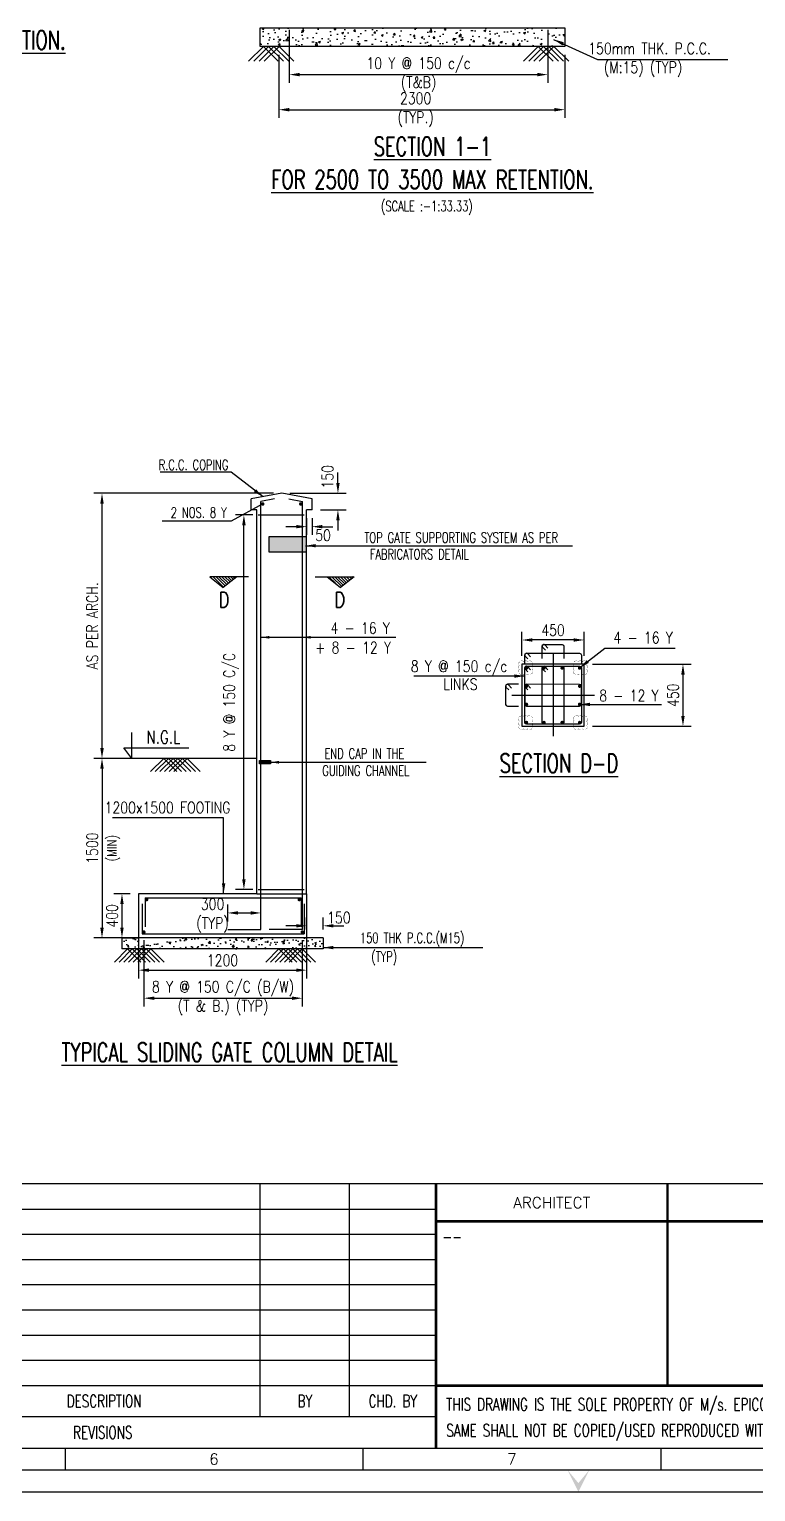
# Model space of a CAD drawing. Extents: x -69352 to 1013721, y -547461 to -186867.
# Drawn here: x 543459 to 560993, y -432773 to -397471 of the extents above; entities that cross this region are included whole.
import ezdxf
from ezdxf.enums import TextEntityAlignment as Align
from ezdxf.lldxf.tags import DXFTag

# ---------------------------------------------------------------- set-up
doc = ezdxf.new("R2010")
doc.units = 0
doc.header["$LTSCALE"] = 500
doc.header["$MEASUREMENT"] = 0
doc.header["$PDMODE"] = 35
doc.header["$PDSIZE"] = -15
doc.layers.get('DEFPOINTS').update_dxf_attribs({"color": 4})
for name, color, linetype in [('COLUMN', 1, 'Continuous'), ('NO. SECTION', 1, 'Continuous'), ('PNA', 10, 'Continuous'), ('S-COLUMN', 1, 'Continuous'), ('S-CONCRET LINE', 4, 'Continuous'), ('S-DIM-1', 5, 'Continuous'), ('S-DIMANTION', 5, 'Continuous'), ('S-LEVEL SECTION', 3, 'Continuous'), ('S-LEVLE PLAN', 3, 'Continuous'), ('S-PCC', 9, 'Continuous'), ('S-REINFORCEMENT', 6, 'Continuous'), ('S-RETAINING WALL', 6, 'Continuous'), ('S-STIRUPS)', 3, 'Continuous'), ('S-TEXT', 2, 'Continuous'), ('S-TEXT-1 @ 1', 4, 'Continuous'), ('S-TITIL', 6, 'Continuous'), ('ST', 6, 'Continuous'), ('TEXT (SHEET)', 4, 'Continuous'), ('TEXT NORMAL', 4, 'Continuous')]:
    doc.layers.add(name, color=color, linetype=linetype)
doc.styles.add('ROMANS', font='simplex.shx', dxfattribs={"width": 0.8, "height": 275})
tags = doc.linetypes.add('CENTER', pattern=[2, 1.25, -0.25, 0.25, -0.25]).pattern_tags.tags
tags[10:11] = [DXFTag(74, 4), DXFTag(75, 0), DXFTag(340, '0'), DXFTag(46, 1.0), DXFTag(50, 0.0), DXFTag(44, 0.0), DXFTag(45, 0.0)]
tags[8:9] = [DXFTag(74, 4), DXFTag(75, 0), DXFTag(340, '0'), DXFTag(46, 1.0), DXFTag(50, 0.0), DXFTag(44, 0.0), DXFTag(45, 0.0)]
tags[6:7] = [DXFTag(74, 4), DXFTag(75, 0), DXFTag(340, '0'), DXFTag(46, 1.0), DXFTag(50, 0.0), DXFTag(44, 0.0), DXFTag(45, 0.0)]
tags[4:5] = [DXFTag(74, 4), DXFTag(75, 0), DXFTag(340, '0'), DXFTag(46, 1.0), DXFTag(50, 0.0), DXFTag(44, 0.0), DXFTag(45, 0.0)]
tags = doc.linetypes.add('HIDDEN', pattern=[0.375, 0.25, -0.125]).pattern_tags.tags
tags[6:7] = [DXFTag(74, 4), DXFTag(75, 0), DXFTag(340, '0'), DXFTag(46, 1.0), DXFTag(50, 0.0), DXFTag(44, 0.0), DXFTag(45, 0.0)]
tags[4:5] = [DXFTag(74, 4), DXFTag(75, 0), DXFTag(340, '0'), DXFTag(46, 1.0), DXFTag(50, 0.0), DXFTag(44, 0.0), DXFTag(45, 0.0)]
doc.dimstyles.new('3-100', dxfattribs={"dimtxt": 250, "dimasz": 250, "dimexe": 150, "dimexo": 60, "dimgap": 75, "dimtad": 1, "dimdec": 0, "dimlfac": 0.333333, "dimzin": 0, "dimdsep": 46, "dimtxsty": 'ROMANS', "dimcen": -300, "dimclrd": 5, "dimclre": 5, "dimclrt": 4, "dimadec": 0, "dimazin": 0, "dimtfac": 1, "dimtdec": 0, "dimtix": 1, "dimtofl": 0, "dimtmove": 2, "dimatfit": 3, "dimfxl": 0, "dimtolj": 1, "dimtzin": 0, "dimarcsym": 0})
doc.dimstyles.new('dim100', dxfattribs={"dimtxt": 250, "dimasz": 250, "dimexe": 200, "dimexo": 200, "dimgap": 100, "dimtad": 1, "dimdec": 0, "dimzin": 0, "dimdsep": 46, "dimtxsty": 'ROMANS', "dimcen": 0, "dimclrd": 5, "dimclre": 5, "dimclrt": 4, "dimadec": 0, "dimazin": 0, "dimtfac": 1, "dimtdec": 0, "dimtix": 1, "dimtofl": 0, "dimtmove": 2, "dimatfit": 3, "dimfxl": 0, "dimtolj": 1, "dimtzin": 0, "dimlwd": -1, "dimlwe": -1, "dimarcsym": 0})
doc.dimstyles.new('dim25', dxfattribs={"dimtxt": 250, "dimasz": 250, "dimexe": 200, "dimexo": 200, "dimgap": 100, "dimtad": 1, "dimdec": 0, "dimlfac": 0.25, "dimzin": 0, "dimdsep": 46, "dimtxsty": 'ROMANS', "dimcen": 0, "dimclrd": 5, "dimclre": 5, "dimclrt": 4, "dimadec": 0, "dimazin": 0, "dimtfac": 1, "dimtdec": 0, "dimtix": 1, "dimtofl": 0, "dimtmove": 2, "dimatfit": 3, "dimfxl": 0, "dimtolj": 1, "dimtzin": 0, "dimlwd": -1, "dimlwe": -1, "dimarcsym": 0})
doc.dimstyles.new('dim33.33', dxfattribs={"dimtxt": 250, "dimasz": 250, "dimexe": 200, "dimexo": 200, "dimgap": 100, "dimtad": 1, "dimdec": 0, "dimlfac": 0.333331, "dimzin": 0, "dimdsep": 46, "dimtxsty": 'ROMANS', "dimcen": 0, "dimclrd": 5, "dimclre": 5, "dimclrt": 4, "dimadec": 0, "dimazin": 0, "dimtfac": 1, "dimtdec": 0, "dimtix": 1, "dimtofl": 0, "dimtmove": 2, "dimatfit": 3, "dimfxl": 0, "dimtolj": 1, "dimtzin": 0, "dimlwd": -1, "dimlwe": -1, "dimarcsym": 0})
doc.dimstyles.new('INT1', dxfattribs={"dimtxt": 250, "dimasz": 250, "dimexe": 150, "dimexo": 60, "dimgap": 75, "dimtad": 1, "dimdec": 0, "dimzin": 0, "dimdsep": 46, "dimtxsty": 'ROMANS', "dimcen": -250, "dimclrd": 5, "dimclre": 5, "dimclrt": 4, "dimadec": 0, "dimazin": 0, "dimtfac": 1, "dimtdec": 0, "dimtix": 1, "dimtofl": 0, "dimtmove": 2, "dimatfit": 3, "dimfxl": 0, "dimtolj": 1, "dimtzin": 0, "dimarcsym": 0})

# ---------------------------------------------------------------- blocks, each defined once
blk = doc.blocks.new('*D565')
at = {"layer": 'DEFPOINTS', "color": 0}
for p in [(549735, -397285), (555975, -397285), (555975, -398566)]:
    blk.add_point(p, dxfattribs=at)
at = {"layer": 'S-DIM-1', "color": 5}
for p, q in [((549735, -397485), (549735, -398766)), ((555975, -397485), (555975, -398766)), ((549985, -398566), (555725, -398566))]:
    blk.add_line(p, q, dxfattribs=at)
for points in [[(549985, -398524), (549985, -398607), (549735, -398566)], [(555725, -398607), (555725, -398524), (555975, -398566)]]:
    blk.add_solid(points, dxfattribs=at)
at = {"layer": 'S-DIM-1', "color": 4, "insert": (552855, -398566), "char_height": 275, "attachment_point": 5, "style": 'ROMANS'}
blk.add_mtext('\\A1;10 Y @ 150 c/c\\P(T&B)', dxfattribs=at)
blk = doc.blocks.new('*D566')
at = {"layer": 'DEFPOINTS', "color": 0}
for p in [(549485, -397885), (556385, -397885), (556385, -399413)]:
    blk.add_point(p, dxfattribs=at)
at = {"layer": 'S-DIM-1', "color": 5}
for p, q in [((549485, -398085), (549485, -399613)), ((556385, -398085), (556385, -399613)), ((549735, -399413), (556135, -399413))]:
    blk.add_line(p, q, dxfattribs=at)
for points in [[(549735, -399371), (549735, -399455), (549485, -399413)], [(556135, -399455), (556135, -399371), (556385, -399413)]]:
    blk.add_solid(points, dxfattribs=at)
at = {"layer": 'S-DIM-1', "color": 4, "insert": (552785, -399413), "char_height": 275, "attachment_point": 5, "style": 'ROMANS'}
blk.add_mtext('\\A1;2300\\P(TYP.)', dxfattribs=at)
blk = doc.blocks.new('*D595')
at = {"layer": 'DEFPOINTS', "color": 0}
for p in [(546097, -418338), (545697, -419405), (546097, -419405)]:
    blk.add_point(p, dxfattribs=at)
at = {"layer": 'S-DIMANTION', "color": 5, "ltscale": 0.3}
for p, q in [((545897, -418338), (545497, -418338)), ((545697, -418588), (545697, -419155)), ((545897, -419405), (545497, -419405))]:
    blk.add_line(p, q, dxfattribs=at)
at = {"layer": 'S-DIMANTION', "color": 5}
for points in [[(545738, -418588), (545655, -418588), (545697, -418338)], [(545655, -419155), (545738, -419155), (545697, -419405)]]:
    blk.add_solid(points, dxfattribs=at)
at = {"layer": 'S-DIMANTION', "color": 4, "insert": (545459, -418872), "char_height": 275, "attachment_point": 5, "rotation": 90, "style": 'ROMANS'}
blk.add_mtext('\\A1;400', dxfattribs=at)
blk = doc.blocks.new('*D596')
at = {"layer": 'DEFPOINTS', "color": 0}
for p in [(550552, -419112), (550152, -419405), (550552, -419405)]:
    blk.add_point(p, dxfattribs=at)
at = {"layer": 'S-DIM-1', "color": 5}
for p, q in [((550152, -419205), (550152, -418912)), ((550552, -419205), (550552, -418912)), ((549902, -419112), (549652, -419112)), ((550802, -419112), (551052, -419112))]:
    blk.add_line(p, q, dxfattribs=at)
for points in [[(549902, -419154), (549902, -419071), (550152, -419112)], [(550802, -419071), (550802, -419154), (550552, -419112)]]:
    blk.add_solid(points, dxfattribs=at)
at = {"layer": 'S-DIM-1', "color": 4, "insert": (550932, -418915), "char_height": 275, "attachment_point": 5, "style": 'ROMANS'}
blk.add_mtext('\\A1;150', dxfattribs=at)
blk = doc.blocks.new('*D597')
at = {"layer": 'DEFPOINTS', "color": 0}
for p in [(546225, -419263), (550049, -419263), (550049, -420860)]:
    blk.add_point(p, dxfattribs=at)
at = {"layer": 'S-DIMANTION', "color": 5, "ltscale": 0.3}
for p, q in [((546225, -419463), (546225, -421060)), ((550049, -419463), (550049, -421060)), ((546475, -420860), (549799, -420860))]:
    blk.add_line(p, q, dxfattribs=at)
at = {"layer": 'S-DIMANTION', "color": 5}
for points in [[(546475, -420819), (546475, -420902), (546225, -420860)], [(549799, -420902), (549799, -420819), (550049, -420860)]]:
    blk.add_solid(points, dxfattribs=at)
at = {"layer": 'S-DIMANTION', "color": 4, "insert": (548137, -420860), "char_height": 275, "attachment_point": 5, "style": 'ROMANS'}
blk.add_mtext('\\A1;{\\W0.8;8 Y @ 150 C/C (B/W)\\P{\\W0.8;(T & B.) (TYP)}}', dxfattribs=at)
blk = doc.blocks.new('*D598')
at = {"layer": 'DEFPOINTS', "color": 0}
for p in [(549052, -418802), (548251, -419205), (549052, -419205)]:
    blk.add_point(p, dxfattribs=at)
at = {"layer": 'S-DIMANTION', "color": 5, "ltscale": 0.3}
for p, q in [((548251, -419005), (548251, -418602)), ((549052, -419005), (549052, -418602)), ((548501, -418802), (548802, -418802))]:
    blk.add_line(p, q, dxfattribs=at)
at = {"layer": 'S-DIMANTION', "color": 5}
for points in [[(548501, -418760), (548501, -418843), (548251, -418802)], [(548802, -418843), (548802, -418760), (549052, -418802)]]:
    blk.add_solid(points, dxfattribs=at)
at = {"layer": 'S-DIMANTION', "color": 4, "insert": (547884, -418864), "char_height": 275, "attachment_point": 5, "style": 'ROMANS'}
blk.add_mtext('\\A1;300\\P(TYP)', dxfattribs=at)
blk = doc.blocks.new('*D599')
at = {"layer": 'DEFPOINTS', "color": 0}
for p in [(548640, -409196), (549052, -409196), (549052, -418238)]:
    blk.add_point(p, dxfattribs=at)
at = {"layer": 'S-DIM-1', "color": 5}
for p, q in [((548852, -409196), (548440, -409196)), ((548640, -417988), (548640, -409446)), ((548852, -418238), (548440, -418238))]:
    blk.add_line(p, q, dxfattribs=at)
for points in [[(548682, -409446), (548598, -409446), (548640, -409196)], [(548598, -417988), (548682, -417988), (548640, -418238)]]:
    blk.add_solid(points, dxfattribs=at)
at = {"layer": 'S-DIM-1', "color": 4, "insert": (548331, -413717), "char_height": 275, "attachment_point": 5, "rotation": 90, "style": 'ROMANS'}
blk.add_mtext('\\A1;{\\W0.8;8 Y @ 150 C/C}', dxfattribs=at)
blk = doc.blocks.new('*D600')
at = {"layer": 'DEFPOINTS', "color": 0}
for p in [(545215, -408672), (549552, -408672), (545488, -415072)]:
    blk.add_point(p, dxfattribs=at)
at = {"layer": 'S-DIM-1', "color": 5}
for p, q in [((549352, -408672), (545015, -408672)), ((545215, -414822), (545215, -408922)), ((545288, -415072), (545015, -415072))]:
    blk.add_line(p, q, dxfattribs=at)
for points in [[(545257, -408922), (545173, -408922), (545215, -408672)], [(545173, -414822), (545257, -414822), (545215, -415072)]]:
    blk.add_solid(points, dxfattribs=at)
at = {"layer": 'S-DIM-1', "color": 4, "insert": (544978, -411872), "char_height": 275, "attachment_point": 5, "rotation": 90, "style": 'ROMANS'}
blk.add_mtext('\\A1;AS PER ARCH.', dxfattribs=at)
blk = doc.blocks.new('*D601')
at = {"layer": 'DEFPOINTS', "color": 0}
for p in [(545604, -415072), (545215, -419405), (545697, -419405)]:
    blk.add_point(p, dxfattribs=at)
at = {"layer": 'S-DIM-1', "color": 5}
for p, q in [((545404, -415072), (545015, -415072)), ((545215, -415322), (545215, -419155)), ((545497, -419405), (545015, -419405))]:
    blk.add_line(p, q, dxfattribs=at)
for points in [[(545257, -415322), (545173, -415322), (545215, -415072)], [(545173, -419155), (545257, -419155), (545215, -419405)]]:
    blk.add_solid(points, dxfattribs=at)
at = {"layer": 'S-DIM-1', "color": 4, "char_height": 275, "attachment_point": 5, "rotation": 90, "style": 'ROMANS'}
for s, insert in [('\\A1;{1500\\H0.83333x;', (544978, -417238)), ('\\H0.83333x;(MIN)}', (545490, -417238))]:
    blk.add_mtext(s, dxfattribs=dict(at, insert=insert))
blk = doc.blocks.new('*D602')
at = {"layer": 'DEFPOINTS', "color": 0}
for p in [(550152, -409072), (550285, -409072), (550152, -409478)]:
    blk.add_point(p, dxfattribs=at)
at = {"layer": 'S-DIM-1', "color": 5}
for p, q in [((549902, -409478), (549652, -409478)), ((550152, -409272), (550152, -409678)), ((550285, -409272), (550285, -409678)), ((550535, -409478), (550785, -409478))]:
    blk.add_line(p, q, dxfattribs=at)
for points in [[(549902, -409519), (549902, -409436), (550152, -409478)], [(550535, -409436), (550535, -409519), (550285, -409478)]]:
    blk.add_solid(points, dxfattribs=at)
at = {"layer": 'S-DIM-1', "color": 4, "insert": (550550, -409685), "char_height": 275, "attachment_point": 5, "style": 'ROMANS'}
blk.add_mtext('\\A1;50', dxfattribs=at)
blk = doc.blocks.new('*D603')
at = {"layer": 'DEFPOINTS', "color": 0}
for p in [(549552, -408672), (550909, -408672), (550285, -409072)]:
    blk.add_point(p, dxfattribs=at)
at = {"layer": 'S-DIM-1', "color": 5}
for p, q in [((550909, -408422), (550909, -408172)), ((549752, -408672), (551109, -408672)), ((550485, -409072), (551109, -409072)), ((550909, -409322), (550909, -409572))]:
    blk.add_line(p, q, dxfattribs=at)
for points in [[(550868, -408422), (550951, -408422), (550909, -408672)], [(550951, -409322), (550868, -409322), (550909, -409072)]]:
    blk.add_solid(points, dxfattribs=at)
at = {"layer": 'S-DIM-1', "color": 4, "insert": (550659, -408274), "char_height": 275, "attachment_point": 5, "rotation": 90, "style": 'ROMANS'}
blk.add_mtext('\\A1;150', dxfattribs=at)
blk = doc.blocks.new('*D604')
at = {"layer": 'DEFPOINTS', "color": 0}
for p in [(546097, -418338), (550152, -418338), (550152, -420183)]:
    blk.add_point(p, dxfattribs=at)
at = {"layer": 'ST', "color": 5, "linetype": 'ByBlock', "ltscale": 2000}
for p, q in [((546097, -418538), (546097, -420383)), ((550152, -418538), (550152, -420383)), ((546347, -420183), (549902, -420183))]:
    blk.add_line(p, q, dxfattribs=at)
at = {"layer": 'ST', "color": 5}
for points in [[(546347, -420142), (546347, -420225), (546097, -420183)], [(549902, -420225), (549902, -420142), (550152, -420183)]]:
    blk.add_solid(points, dxfattribs=at)
at = {"layer": 'ST', "color": 4, "lineweight": -2, "insert": (548124, -419946), "char_height": 275, "attachment_point": 5, "style": 'ROMANS'}
blk.add_mtext('\\A1;{1200}', dxfattribs=at)
blk = doc.blocks.new('*D614')
at = {"layer": 'DEFPOINTS', "color": 0}
for p in [(555351, -412213), (555351, -412797), (556851, -412797)]:
    blk.add_point(p, dxfattribs=at)
at = {"layer": 'S-DIM-1', "color": 5}
for p, q in [((555351, -412597), (555351, -412013)), ((556601, -412213), (555601, -412213)), ((556851, -412597), (556851, -412013))]:
    blk.add_line(p, q, dxfattribs=at)
for points in [[(555601, -412172), (555601, -412255), (555351, -412213)], [(556601, -412255), (556601, -412172), (556851, -412213)]]:
    blk.add_solid(points, dxfattribs=at)
at = {"layer": 'S-DIM-1', "color": 4, "insert": (556101, -411976), "char_height": 275, "attachment_point": 5, "style": 'ROMANS'}
blk.add_mtext('\\A1;450', dxfattribs=at)
blk = doc.blocks.new('*D615')
at = {"layer": 'DEFPOINTS', "color": 0}
for p in [(556851, -412797), (556851, -414297), (559237, -414297)]:
    blk.add_point(p, dxfattribs=at)
at = {"layer": 'S-DIM-1', "color": 5}
for p, q in [((557051, -412797), (559437, -412797)), ((559237, -413047), (559237, -414047)), ((557051, -414297), (559437, -414297))]:
    blk.add_line(p, q, dxfattribs=at)
for points in [[(559278, -413047), (559195, -413047), (559237, -412797)], [(559195, -414047), (559278, -414047), (559237, -414297)]]:
    blk.add_solid(points, dxfattribs=at)
at = {"layer": 'S-DIM-1', "color": 4, "insert": (558999, -413547), "char_height": 275, "attachment_point": 5, "rotation": 90, "style": 'ROMANS'}
blk.add_mtext('\\A1;450', dxfattribs=at)
blk = doc.blocks.new('FOLDER')
at = {"layer": 'PNA'}
for points in [[(-1250, 2500), (0, 0), (0, 1000)], [(1250, 2500), (0, 0), (0, 1000)]]:
    blk.add_solid(points, dxfattribs=at)
blk = doc.blocks.new('SHEET1')
at = {"color": 1}
for p, q in [((762042, -118391, -8), (676135, -118391, -8)), ((697174, -123292, -8), (720414, -123292, -8)), ((697174, -124054, -8), (720337, -124054, -8))]:
    blk.add_line(p, q, dxfattribs=at)
for p, q in [((716058, -124054, -8), (716058, -118391, -8)), ((718236, -124054, -8), (718236, -118391, -8))]:
    blk.add_line(p, q)
at = {"color": 5, "linetype": 'ByBlock', "lineweight": -2}
for p, q in [((697187, -119004, -8), (720337, -119004, -8)), ((697187, -119617, -8), (720337, -119617, -8)), ((697187, -120229, -8), (720337, -120229, -8)), ((697187, -120842, -8), (720337, -120842, -8)), ((697187, -121454, -8), (720337, -121454, -8)), ((697187, -122067, -8), (720337, -122067, -8)), ((697187, -122680, -8), (720337, -122680, -8))]:
    blk.add_line(p, q, dxfattribs=at)
at = {"elevation": -8, "flags": 128}
blk.add_lwpolyline([(674017, -125881), (763101, -125881), (763101, -63214), (674017, -63214)], close=True, dxfattribs=at)
at = {"color": 1, "const_width": 60.9, "elevation": -8}
for points in [[(720337, -124821), (720337, -118391)], [(725970, -123298), (725970, -118391)], [(720337, -119302), (737368, -119302)], [(720337, -123298), (737368, -123298)]]:
    blk.add_lwpolyline(points, dxfattribs=at)
at = {"layer": 'PNA'}
for p, q in [((711312, -124822, -8), (711312, -125351, -8)), ((718559, -124822, -8), (718559, -125351, -8)), ((725806, -124822, -8), (725806, -125351, -8))]:
    blk.add_line(p, q, dxfattribs=at)
at = {"layer": 'PNA', "color": 1, "elevation": -8}
for points in [[(675076, -125351), (762572, -125351), (762572, -63743), (675076, -63743)], [(676135, -124822), (762042, -124822), (762042, -64273), (676135, -64273)]]:
    blk.add_lwpolyline(points, close=True, dxfattribs=at)
at = {"layer": 'PNA', "xscale": 0.2118545530764888, "yscale": 0.2118545530764888, "zscale": 0.2118545530764888}
blk.add_blockref('FOLDER', (723802, -125881, -8), dxfattribs=at)
at = {"layer": 'PNA', "style": 'ROMANS'}
for s, p in [('6', (714936, -125086, -8)), ('7', (722183, -125086, -8))]:
    blk.add_text(s, height=265, dxfattribs=at).set_placement(p, align=Align.MIDDLE)
at = {"layer": 'TEXT (SHEET)', "color": 2, "style": 'ROMANS'}
blk.add_text('ARCHITECT', height=269, dxfattribs=at).set_placement((723154, -118847, -8), align=Align.MIDDLE_CENTER)
at = {"layer": 'TEXT (SHEET)', "color": 4, "style": 'ROMANS', "width": 0.7}
for s, height, p in [('DESCRIPTION', 304.74, (712263, -123673, -8)), ('BY', 304.7, (717147, -123673, -8)), ('CHD. BY', 304.7, (719287, -123673, -8)), ('REVISIONS', 304.7, (712231, -124438, -8))]:
    blk.add_text(s, height=height, dxfattribs=at).set_placement(p, align=Align.MIDDLE_CENTER)
for s, p in [('THIS DRAWING IS THE SOLE PROPERTY OF M/s. EPICONS CONSULTANTS PVT. LTD. AND', (720588, -123908, -8)), ('SAME SHALL NOT BE COPIED/USED REPRODUCED WITHOUT THEIR WRITTEN PERMISSION.', (720588, -124539, -8))]:
    blk.add_text(s, height=304.74, dxfattribs=at).set_placement(p)

msp = doc.modelspace()

# ---------------------------------------------------------------- hatches: boundary and pattern name
at = {"ltscale": 100}
h = msp.add_hatch(color=8, dxfattribs=at)
h.dxf.hatch_style = 1
h.paths.add_polyline_path([(550151.991, -409722.478), (549245.325, -409722.478), (549245.325, -410079.812), (550151.991, -410079.812)])
h = msp.add_hatch(color=8, dxfattribs=at)
h.dxf.hatch_style = 1
h.paths.add_polyline_path([(549285.325, -415125.145), (549018.658, -415125.145), (549018.658, -415205.145), (549285.325, -415205.145)])
at = {"layer": 'NO. SECTION', "ltscale": 5}
h = msp.add_hatch(dxfattribs=at)
h.set_pattern_fill('ANSI31', color=256, scale=400, angle=90, style=0)
h.set_pattern_definition([(135, (-101290.766, -296070.43), (-35.355339, -35.355339), [])])
h.paths.add_polyline_path([(547814.691, -410684.682), (548141.715, -410946.113), (548468.739, -410684.682)])
h = msp.add_hatch(dxfattribs=at)
h.set_pattern_fill('ANSI31', color=256, scale=400, angle=90, style=0)
h.set_pattern_definition([(135, (-101537.983, -296070.43), (-35.355339, -35.355339), [])])
h.paths.add_polyline_path([(550645.734, -410684.682), (550972.759, -410946.113), (551299.783, -410684.682)])
at = {"layer": 'S-PCC', "linetype": 'ByBlock'}
h = msp.add_hatch(dxfattribs=at)
h.set_pattern_fill('AR-CONC,_O', color=256, scale=66.666667)
h.set_pattern_definition([(50, (-16546182.5, 13892.4), (478.173455, -41.834757), [50, -550]), (355, (-16546182.5, 13892.4), (-92.500889, 501.461422), [40, -440]), (100.4514445, (-16546142.66, 13888.9), (385.672564, 459.626661), [42.493461, -467.428075]), (46.1842, (-16546182.5, 14025.7), (711.49422, -110.346187), [75, -825]), (96.6356355, (-16546123.2, 14016.5), (623.107964, 649.4124), [63.740228, -701.142507]), (351.184164, (-16546182.5, 14025.7), (623.107963, 649.4124), [60, -660]), (21, (-16546115.84, 13992.4), (397.938035, -268.412594), [50, -550]), (326, (-16546115.84, 13992.4), (162.210221, 483.433363), [40, -440]), (71.4514447, (-16546082.7, 13970), (560.148251, 215.020769), [42.49346, -467.428075]), (37.5, (-16546182.51, 13892.39), (8.1065702, 221.9292359), [0, -434.6666667, 0, -446.6666667, 0, -441.6666667]), (7.5, (-16546182.5, 13892.39), (175.3796916, 262.9411413), [0, -254.6666667, 0, -424.6666667, 0, -168.3333333]), (327.5, (-16546331.18, 13892.39), (355.8816241, -15.0365812), [0, -166.6666667, 0, -520, 0, -690]), (317.5, (-16546397.84, 13892.4), (388.7907796, 66.736655), [0, -216.6666667, 0, -345.3333333, 0, -490])])
h.paths.add_polyline_path([(549034.916, -397884.834), (549034.916, -397434.834), (556384.916, -397434.834), (556384.916, -397884.834)])
at = {"layer": 'S-PCC'}
h = msp.add_hatch(dxfattribs=at)
h.set_pattern_fill('AR-CONC', color=256, scale=53.333333, style=0)
h.set_pattern_definition([(50, (252568.8, -394739.9), (382.53876, -33.4678), [40, -440]), (355, (252568.8, -394739.9), (-74.0007, 401.16914), [32, -352]), (100.4514, (252600.67, -394742.68), (308.53834, 367.7011), [33.99477, -373.94246]), (46.1842, (252568.8, -394633.22), (569.1952, -88.2768), [60, -660]), (96.6356, (252616.2, -394640.6), (498.4868, 519.5295), [50.9922, -560.9136]), (351.1842, (252568.8, -394633.2), (498.4864, 519.5299), [48, -528]), (21, (252622.12, -394659.9), (318.35043, -214.73008), [40, -440]), (326, (252622.12, -394659.9), (129.7682, 386.7467), [32, -352]), (71.4514, (252648.65, -394677.8), (448.11874, 172.01626), [33.99477, -373.94246]), (37.5, (252568.79, -394739.89), (6.485256, 177.54339), [0, -347.73333, 0, -357.33333, 0, -353.33333]), (7.5, (252568.79, -394739.9), (140.30375, 210.35291), [0, -203.73333, 0, -339.73333, 0, -134.66667]), (327.5, (252449.86, -394739.89), (284.7053, -12.029265), [0, -133.33333, 0, -416, 0, -552]), (317.5, (252396.52, -394739.9), (311.03262, 53.38932), [0, -173.33333, 0, -276.26667, 0, -392])])
h.paths.add_polyline_path([(545696.528, -419671.812), (545696.528, -419405.145), (550551.991, -419405.145), (550551.991, -419671.812)])

# ---------------------------------------------------------------- linework, layer by layer
at = {"color": 8, "ltscale": 100, "elevation": 20.908}
for points in [[(550151.991, -409724.2), (549245.325, -409724.2), (549245.325, -410081.534), (550151.991, -410081.534)], [(549018.658, -415125.145), (549285.325, -415125.145), (549285.325, -415205.145), (549018.658, -415205.145)]]:
    msp.add_lwpolyline(points, close=True, dxfattribs=at)
at = {"ltscale": 0.3, "elevation": 11.068}
for points in [[(555293.155, -412741.105, 0, 10, -0.52056705), (555393.155, -412741.105, 0, 10, -0.52056705), (555493.155, -412741.105, 0, 10, -0.52056705), (555590.655, -412743.605, 0, 10, -0.52056705), (555590.655, -412843.605, 0, 10, -0.52056705), (555590.655, -412943.605, 0, 10, -0.52056705), (555580.155, -413033.105, 0, 10, -0.52056705), (555480.155, -413033.105, 0, 10, -0.52056705), (555380.155, -413033.105, 0, 10, -0.52056705), (555293.155, -413020.105, 0, 10, -0.52056705), (555293.155, -412920.105, 0, 10, -0.52056705), (555293.155, -412820.105, 0, 10, -0.52056705)], [(556909.05, -412741.105, 0, 10, 0.52056705), (556809.05, -412741.105, 0, 10, 0.52056705), (556709.05, -412741.105, 0, 10, 0.52056705), (556611.55, -412743.605, 0, 10, 0.52056705), (556611.55, -412843.605, 0, 10, 0.52056705), (556611.55, -412943.605, 0, 10, 0.52056705), (556622.05, -413033.105, 0, 10, 0.52056705), (556722.05, -413033.105, 0, 10, 0.52056705), (556822.05, -413033.105, 0, 10, 0.52056705), (556909.05, -413020.105, 0, 10, 0.52056705), (556909.05, -412920.105, 0, 10, 0.52056705), (556909.05, -412820.105, 0, 10, 0.52056705)], [(555293.155, -414353.438, 0, 10, 0.52056705), (555393.155, -414353.438, 0, 10, 0.52056705), (555493.155, -414353.438, 0, 10, 0.52056705), (555590.655, -414350.938, 0, 10, 0.52056705), (555590.655, -414250.938, 0, 10, 0.52056705), (555590.655, -414150.938, 0, 10, 0.52056705), (555580.155, -414061.438, 0, 10, 0.52056705), (555480.155, -414061.438, 0, 10, 0.52056705), (555380.155, -414061.438, 0, 10, 0.52056705), (555293.155, -414074.438, 0, 10, 0.52056705), (555293.155, -414174.438, 0, 10, 0.52056705), (555293.155, -414274.438, 0, 10, 0.52056705)], [(556909.05, -414353.438, 0, 10, -0.52056705), (556809.05, -414353.438, 0, 10, -0.52056705), (556709.05, -414353.438, 0, 10, -0.52056705), (556611.55, -414350.938, 0, 10, -0.52056705), (556611.55, -414250.938, 0, 10, -0.52056705), (556611.55, -414150.938, 0, 10, -0.52056705), (556622.05, -414061.438, 0, 10, -0.52056705), (556722.05, -414061.438, 0, 10, -0.52056705), (556822.05, -414061.438, 0, 10, -0.52056705), (556909.05, -414074.438, 0, 10, -0.52056705), (556909.05, -414174.438, 0, 10, -0.52056705), (556909.05, -414274.438, 0, 10, -0.52056705)]]:
    msp.add_lwpolyline(points, format="xyseb", close=True, dxfattribs=at)
at = {"layer": 'COLUMN', "linetype": 'Continuous', "elevation": 11.068}
msp.add_lwpolyline([(555351.102, -414297.272), (556851.102, -414297.272), (556851.102, -412797.272), (555351.102, -412797.272)], close=True, dxfattribs=at)
at = {"layer": 'NO. SECTION', "ltscale": 5}
for p, q in [((547814.691, -410684.682, 20.908), (548141.715, -410946.113, 20.908)), ((548753.343, -410684.682, 20.908), (547814.691, -410684.682, 20.908)), ((548468.739, -410684.682, 20.908), (548141.715, -410946.113, 20.908)), ((550361.13, -410684.682, 20.908), (551299.783, -410684.682, 20.908)), ((550645.734, -410684.682, 20.908), (550972.759, -410946.113, 20.908)), ((551299.783, -410684.682, 20.908), (550972.759, -410946.113, 20.908))]:
    msp.add_line(p, q, dxfattribs=at)
at = {"layer": 'S-COLUMN', "color": 10}
for p, q in [((548951.991, -418338.478, 20.908), (548951.991, -409071.812, 20.908)), ((550151.991, -418338.478, 20.908), (550151.991, -409071.812, 20.908))]:
    msp.add_line(p, q, dxfattribs=at)
at = {"layer": 'S-CONCRET LINE', "color": 4, "linetype": 'Continuous'}
for p, q in [((549551.991, -408671.812, 20.908), (548818.658, -408805.145, 20.908)), ((550285.325, -408805.145, 20.908), (549551.991, -408671.812, 20.908)), ((548818.658, -409071.812, 20.908), (548818.658, -408805.145, 20.908)), ((548951.991, -409071.812, 20.908), (548818.658, -409071.812, 20.908)), ((550285.325, -409071.812, 20.908), (550151.991, -409071.812, 20.908)), ((550285.325, -409071.812, 20.908), (550285.325, -408805.145, 20.908)), ((546096.528, -418338.478, 20.908), (546096.528, -419405.145, 20.908)), ((548951.991, -418338.478, 20.908), (546096.528, -418338.478, 20.908)), ((550151.991, -418338.478, 20.908), (550151.991, -419405.145, 20.908))]:
    msp.add_line(p, q, dxfattribs=at)
at = {"layer": 'S-CONCRET LINE', "linetype": 'HIDDEN', "ltscale": 0.25}
msp.add_line((548951.991, -418338.478, 20.908), (550151.991, -418338.478, 20.908), dxfattribs=at)
at = {"layer": 'S-LEVLE PLAN'}
for p, q in [((545937.458, -415071.812, 20.908), (545937.458, -414450.06, 20.908)), ((548951.991, -415071.812, 20.908), (545270.66, -415071.812, 20.908)), ((545741.909, -414812.518, 20.908), (547307.203, -414812.518, 20.908)), ((545937.458, -415071.812, 20.908), (545741.909, -414812.518, 20.908))]:
    msp.add_line(p, q, dxfattribs=at)
at = {"layer": 'S-PCC'}
for p, q in [((550551.991, -419405.145, 20.908), (545696.528, -419405.145, 20.908)), ((545696.528, -419405.145, 20.908), (545696.528, -419671.812, 20.908)), ((550551.991, -419671.812, 20.908), (545696.528, -419671.812, 20.908)), ((550551.991, -419405.145, 20.908), (550551.991, -419671.812, 20.908))]:
    msp.add_line(p, q, dxfattribs=at)
at = {"layer": 'S-PCC', "elevation": 11.068}
msp.add_lwpolyline([(549034.916, -397884.834), (549034.916, -397434.834), (556384.916, -397434.834), (556384.916, -397884.834)], close=True, dxfattribs=at)
at = {"layer": 'S-PCC'}
for points, elevation in [([(549468.108, -398242.807), (549110.135, -397884.834), (548752.162, -398242.807)], 11.068), ([(549594.671, -398242.807), (549236.698, -397884.834), (548878.725, -398242.807)], 11.068), ([(549721.233, -398242.807), (549363.26, -397884.834), (549005.287, -398242.807)], 11.068), ([(549847.796, -398242.807), (549489.823, -397884.834), (549131.85, -398242.807)], 11.068), ([(556102.15, -398242.807), (555744.178, -397884.834), (555386.205, -398242.807)], 11.068), ([(556228.713, -398242.807), (555870.74, -397884.834), (555512.767, -398242.807)], 11.068), ([(556355.275, -398242.807), (555997.303, -397884.834), (555639.33, -398242.807)], 11.068), ([(556481.838, -398242.807), (556123.865, -397884.834), (555765.892, -398242.807)], 11.068), ([(546386.676, -415390.01), (546704.874, -415071.812), (547023.073, -415390.01)], 20.908), ([(546499.176, -415390.01), (546817.374, -415071.812), (547135.573, -415390.01)], 20.908), ([(546611.676, -415390.01), (546929.874, -415071.812), (547248.073, -415390.01)], 20.908), ([(546724.176, -415390.01), (547042.374, -415071.812), (547360.573, -415390.01)], 20.908), ([(546836.676, -415390.01), (547154.874, -415071.812), (547473.073, -415390.01)], 20.908), ([(546949.176, -415390.01), (547267.374, -415071.812), (547585.573, -415390.01)], 20.908), ([(546150.023, -419990.01), (545831.825, -419671.812), (545513.627, -419990.01)], 20.908), ([(546262.523, -419990.01), (545944.325, -419671.812), (545626.127, -419990.01)], 20.908), ([(545696.528, -419405.145), (546096.528, -419405.145)], 20.908), ([(546375.023, -419990.01), (546056.825, -419671.812), (545738.627, -419990.01)], 20.908), ([(546487.523, -419990.01), (546169.325, -419671.812), (545851.127, -419990.01)], 20.908), ([(546600.023, -419990.01), (546281.825, -419671.812), (545963.627, -419990.01)], 20.908), ([(546712.523, -419990.01), (546394.325, -419671.812), (546076.127, -419990.01)], 20.908), ([(549168.239, -419990.01), (549486.437, -419671.812), (549804.635, -419990.01)], 20.908), ([(549280.739, -419990.01), (549598.937, -419671.812), (549917.135, -419990.01)], 20.908), ([(549393.239, -419990.01), (549711.437, -419671.812), (550029.635, -419990.01)], 20.908), ([(549505.739, -419990.01), (549823.937, -419671.812), (550142.135, -419990.01)], 20.908), ([(549618.239, -419990.01), (549936.437, -419671.812), (550254.635, -419990.01)], 20.908), ([(549730.739, -419990.01), (550048.937, -419671.812), (550367.135, -419990.01)], 20.908)]:
    msp.add_lwpolyline(points, dxfattribs=dict(at, elevation=elevation))
at = {"layer": 'S-REINFORCEMENT', "linetype": 'Continuous'}
for p, q in [((549376.11, -408808.968, 20.908), (549051.991, -408873.792, 20.908)), ((549051.991, -419205.145, 20.908), (549051.991, -408873.792, 20.908)), ((549727.873, -408808.968, 20.908), (550051.991, -408873.792, 20.908)), ((550051.991, -419205.145, 20.908), (550051.991, -408873.792, 20.908)), ((546183.08, -418579.849, 20.908), (546183.08, -419305.145, 20.908)), ((546255.852, -418438.478, 20.908), (546255.544, -419138.914, 20.908)), ((546255.852, -418438.478, 20.908), (550017.874, -418438.478, 20.908)), ((550017.874, -418438.478, 20.908), (550018.181, -419138.914, 20.908)), ((550090.646, -418579.849, 20.908), (550090.646, -419305.145, 20.908)), ((546183.08, -419305.145, 20.908), (550090.646, -419305.145, 20.908)), ((548251.991, -419205.145, 20.908), (549051.991, -419205.145, 20.908)), ((550051.991, -419205.145, 20.908), (549251.991, -419205.145, 20.908))]:
    msp.add_line(p, q, dxfattribs=at)
at = {"layer": 'S-REINFORCEMENT', "color": 6, "const_width": 41.625}
for points, elevation in [([(549114.554, -408930.103, -1), (549072.845, -408930.103, -1)], 20.908), ([(549989.429, -408930.478, 1), (550031.137, -408930.478, 1)], 20.908), ([(555480.331, -412888.98, 1), (555438.623, -412888.98, 1)], 11.068), ([(555881.672, -412911.001, -1), (555881.672, -412869.292, -1)], 11.068), ([(556320.533, -412911.001, -1), (556320.533, -412869.292, -1)], 11.068), ([(556721.873, -412888.98, -1), (556763.581, -412888.98, -1)], 11.068), ([(555480.331, -413327.841, 1), (555438.623, -413327.841, 1)], 11.068), ([(556721.04, -413327.851, -1), (556762.748, -413327.851, -1)], 11.068), ([(555480.331, -413766.702, 1), (555438.623, -413766.702, 1)], 11.068), ([(556721.04, -413766.712, -1), (556762.748, -413766.712, -1)], 11.068), ([(555480.331, -414205.563, -1), (555438.623, -414205.563, -1)], 11.068), ([(555881.672, -414184.042, 1), (555881.672, -414225.751, 1)], 11.068), ([(556320.533, -414184.042, 1), (556320.533, -414225.751, 1)], 11.068), ([(556721.873, -414205.563, 1), (556763.581, -414205.563, 1)], 11.068), ([(546313.9, -418479.886, -1), (546272.191, -418479.886, -1)], 20.908), ([(549997.019, -418480.187, -1), (549955.311, -418480.187, -1)], 20.908), ([(546245.642, -419263.437, -1), (546203.934, -419263.437, -1)], 20.908), ([(550028.083, -419263.437, 1), (550069.791, -419263.437, 1)], 20.908)]:
    msp.add_lwpolyline(points, format="xyb", close=True, dxfattribs=dict(at, elevation=elevation))
at = {"layer": 'S-RETAINING WALL', "linetype": 'CENTER', "ltscale": 5}
for p, q in [((556101.102, -412555.856, 11.068), (556101.102, -414538.687, 11.068)), ((555103.428, -413547.272, 11.068), (557098.776, -413547.272, 11.068))]:
    msp.add_line(p, q, dxfattribs=at)
at = {"layer": 'S-STIRUPS)', "linetype": 'ByBlock', "lineweight": -2, "ltscale": 20}
for p, q in [((548987.349, -409195.911, 20.908), (550092.514, -409195.911, 20.908)), ((548987.349, -418238.478, 20.908), (550092.514, -418238.478, 20.908))]:
    msp.add_line(p, q, dxfattribs=at)
at = {"layer": 'S-STIRUPS)', "linetype": 'ByBlock', "lineweight": -2, "ltscale": 20, "elevation": 11.068}
for points in [[(555837.324, -412663.105), (555837.269, -412363.105, -0.414213562), (555878.602, -412321.772), (556322.227, -412322.147, -0.414213562), (556363.561, -412363.48), (556363.616, -412656.105)], [(555979.073, -412411.097), (555913.137, -412337.394, 0.953205963), (555847.744, -412388.764), (555917.199, -412456.505)], [(555417.824, -412771.105), (555417.769, -412576.105, -0.414213562), (555459.102, -412534.772), (556742.727, -412535.147, -0.414213562), (556784.061, -412576.48), (556784.116, -412771.105)], [(555556.879, -412622.93), (555490.942, -412549.227, 0.953205963), (555425.549, -412600.598), (555495.005, -412668.339)], [(555556.879, -412935.43), (555490.942, -412861.727, 0.953205963), (555425.549, -412913.098), (555495.005, -412980.839)], [(555979.073, -412936.597), (555913.137, -412862.894, 0.953205963), (555847.744, -412914.264), (555917.199, -412982.005)], [(555263.655, -413283.33), (554998.45, -413283.251, 0.414213562), (554957.117, -413324.584), (554957.492, -413768.209, 0.414213562), (554998.825, -413809.542), (555263.655, -413809.622)], [(555096.227, -413374.291), (555030.291, -413300.588, 0.953205963), (554964.897, -413351.959), (555034.353, -413419.7)], [(555556.879, -413374.291), (555490.942, -413300.588, 0.953205963), (555425.549, -413351.959), (555495.005, -413419.7)]]:
    msp.add_lwpolyline(points, format="xyb", dxfattribs=at)
for points in [[(555459.102, -412847.272), (556742.727, -412847.647, -0.414213562), (556784.061, -412888.98), (556784.436, -414205.938, -0.414213562), (556743.102, -414247.272), (555459.477, -414246.897, -0.414213562), (555418.144, -414205.563), (555417.769, -412888.605, -0.414213562)], [(555878.602, -412847.272), (556322.227, -412847.647, -0.414213562), (556363.561, -412888.98), (556363.936, -414205.938, -0.414213562), (556322.602, -414247.272), (555878.977, -414246.897, -0.414213562), (555837.644, -414205.563), (555837.269, -412888.605, -0.414213562)], [(555417.768, -413324.584), (555418.143, -413768.209, 0.414213562), (555459.477, -413809.542), (556743.102, -413809.927, 0.414213562), (556784.435, -413768.594), (556784.06, -413324.969, 0.414213562), (556742.727, -413283.635), (555459.102, -413283.251, 0.414213562)]]:
    msp.add_lwpolyline(points, format="xyb", close=True, dxfattribs=at)

# ---------------------------------------------------------------- block references
at = {"xscale": 0.9920737521750241, "yscale": 0.9920737521750241, "zscale": 0.9920737521750241}
msp.add_blockref('SHEET1', (-161352.1, -307890.268, 7.46), dxfattribs=at)

# ---------------------------------------------------------------- texts
at = {"layer": 'NO. SECTION', "style": 'ROMANS', "width": 0.8}
for p in [(548161.092, -411242.393, 20.908), (550953.382, -411242.393, 20.908)]:
    msp.add_text('D', height=366.667, dxfattribs=at).set_placement(p, align=Align.MIDDLE_CENTER)
at = {"layer": 'S-LEVEL SECTION', "linetype": 'ByBlock', "lineweight": -2, "style": 'ROMANS', "width": 0.8}
msp.add_text('N.G.L', height=300, dxfattribs=at).set_placement((546695.712, -414708.089, -123.078), align=Align.CENTER)
at = {"layer": 'S-TEXT', "style": 'ROMANS', "width": 0.7}
msp.add_text('(SCALE :-1:33.33)', height=250, dxfattribs=at).set_placement((553056.358, -401739.068, 30.485), align=Align.MIDDLE_CENTER)
msp.add_text('--', height=303.0595, dxfattribs=at).set_placement((553432.744, -426614.462, 0), align=Align.MIDDLE_LEFT)
at = {"layer": 'S-TEXT-1 @ 1', "style": 'ROMANS', "width": 0.8}
for s, p in [('150mm THK. P.C.C.', (556950.832, -397935.266, 200.655)), ('(M:15) (TYP)', (557326.588, -398390.12, 200.655))]:
    msp.add_text(s, height=275, dxfattribs=at).set_placement(p, align=Align.MIDDLE_LEFT)
for s, p in [('4 - 16 Y', (551446.611, -412062.95, -123.078)), ('+ 8 - 12 Y', (551275.611, -412535.95, -123.078))]:
    msp.add_text(s, height=275, dxfattribs=at).set_placement(p, align=Align.CENTER)
for s, p in [('4 - 16 Y', (558275.628, -412157.605, 11.068)), ('8 Y @ 150 c/c', (553831.62, -412846.602, 11.068)), ('LINKS', (553864.611, -413281.798, 11.068)), ('8 - 12 Y', (557931.972, -413556.105, 11.068)), ('1200x1500 FOOTING', (546797.073, -416258.877, 20.908))]:
    msp.add_text(s, height=275, dxfattribs=at).set_placement(p, align=Align.MIDDLE_CENTER)
at = {"layer": 'S-TITIL', "style": 'ROMANS', "width": 0.7}
for s, p in [('%%UFOR 2000 MAX RETENTION.', (541460.686, -397731.811, 30.485)), ('%%USECTION 1-1', (553189.384, -400298.124, 30.485)), ('%%UFOR 2500 TO 3500 MAX RETENTION.', (553189.384, -401098.124, 30.485))]:
    msp.add_text(s, height=450, dxfattribs=at).set_placement(p, align=Align.MIDDLE_CENTER)
at = {"layer": 'S-TITIL', "color": 6, "style": 'ROMANS', "width": 0.7}
for s, p in [('%%USECTION D-D', (556243.111, -415189.51, 11.068)), ('%%UTYPICAL SLIDING GATE COLUMN DETAIL', (548293.287, -422164.327, 20.908))]:
    msp.add_text(s, height=450, dxfattribs=at).set_placement(p, align=Align.MIDDLE_CENTER)
at = {"layer": 'TEXT NORMAL', "style": 'ROMANS', "width": 0.7}
for s, p in [('R.C.C. COPING', (547424.397, -408111.548, -123.078)), ('2 NOS. 8 Y', (547548.333, -409262.669, -123.078)), ('TOP GATE SUPPORTING SYSTEM AS PER', (553883.906, -409866.877, -123.078)), ('FABRICATORS DETAIL', (552875.008, -410268.155, -123.078)), ('END CAP IN THE', (551547.285, -415079.893, -123.078)), ('GUIDING CHANNEL', (551583.038, -415492.799, -123.078))]:
    msp.add_text(s, height=250, dxfattribs=at).set_placement(p, align=Align.CENTER)
for s, p in [('150 THK P.C.C.(M15)', (551439.543, -419528.118, 20.908)), ('(TYP)', (551715.622, -419979.191, 20.908))]:
    msp.add_text(s, height=250, dxfattribs=at).set_placement(p)

# ---------------------------------------------------------------- dimensions: what is measured, and where the dimension line sits
at = {"layer": 'S-DIM-1'}
for base, p1, p2, text, override, picture, middle in [((555974.916, -398565.697, 30.485), (549734.916, -397284.834, 11.068), (555974.916, -397284.834, 11.068), '10 Y @ 150 c/c\\X(T&B)', {"dimtxt": 250, "dimasz": 250, "dimtmove": 0}, '*D565', (552854.916, -398565.697, 30.485)), ((556384.916, -399413.023, 30.485), (549484.916, -397884.834, 11.068), (556384.916, -397884.834, 11.068), '<>\\X(TYP.)', {"dimtxt": 250, "dimasz": 250, "dimtxsty": 'ROMANS', "dimtmove": 0}, '*D566', (552784.916, -399413.023, 30.485))]:
    dim = msp.add_linear_dim(base=base, p1=p1, p2=p2, text=text, dimstyle='dim33.33', override=override, dxfattribs=at)
    dim.commit()
    dim.dimension.update_dxf_attribs({"geometry": picture, "text_midpoint": middle, "dimtype": 160})
dim = msp.add_linear_dim(base=(550909.241, -408671.812, 20.908), p1=(550285.325, -409071.812, 20.908), p2=(549551.991, -408671.812, 20.908), angle=90, text='150', dimstyle='dim33.33', dxfattribs=at)
dim.commit()
dim.dimension.update_dxf_attribs({"geometry": '*D603', "text_midpoint": (550659.241, -408273.548, 20.908), "dimtype": 160})
for base, p1, p2, text, picture, middle in [((545215.139, -408671.812, 20.908), (545488.321, -415071.812, 20.908), (549551.991, -408671.812, 20.908), 'AS PER ARCH.', '*D600', (544977.639, -411871.812, 20.908)), ((548640.091, -409195.911, 20.908), (549051.991, -418238.478, 20.908), (549051.991, -409195.911, 20.908), '{\\W0.8;8 Y @ 150 C/C}', '*D599', (548330.567, -413717.195, 20.908)), ((559236.703, -414297.272, 11.068), (556851.102, -412797.272, 11.068), (556851.102, -414297.272, 11.068), '450', '*D615', (558999.203, -413547.272, 11.068))]:
    dim = msp.add_linear_dim(base=base, p1=p1, p2=p2, angle=90, text=text, dimstyle='dim33.33', dxfattribs=at)
    dim.commit()
    dim.dimension.update_dxf_attribs({"geometry": picture, "text_midpoint": middle})
for base, p1, p2, text, picture, middle in [((550151.991, -409477.548, 20.908), (550285.325, -409071.812, 20.908), (550151.991, -409071.812, 20.908), '50', '*D602', (550550.032, -409685.048, 20.908)), ((550551.991, -419112.412, 20.908), (550151.991, -419405.145, 20.908), (550551.991, -419405.145, 20.908), '150', '*D596', (550932.464, -418914.867, 20.908))]:
    dim = msp.add_linear_dim(base=base, p1=p1, p2=p2, text=text, dimstyle='dim33.33', dxfattribs=at)
    dim.commit()
    dim.dimension.update_dxf_attribs({"geometry": picture, "text_midpoint": middle, "dimtype": 160})
dim = msp.add_linear_dim(base=(555351.102, -412213.358, 11.068), p1=(556851.102, -412797.272, 11.068), p2=(555351.102, -412797.272, 11.068), text='450', dimstyle='dim33.33', dxfattribs=at)
dim.commit()
dim.dimension.update_dxf_attribs({"geometry": '*D614', "text_midpoint": (556101.102, -411975.858, 11.068)})
dim = msp.add_linear_dim(base=(545215.139, -419405.145, 20.908), p1=(545603.529, -415071.812, 20.908), p2=(545696.528, -419405.145, 20.908), angle=90, text='{1500\\H0.83333x;\\X\\H0.83333x;(MIN)}', dimstyle='dim33.33', override={"dimtxsty": 'ROMANS'}, dxfattribs=at)
dim.commit()
dim.dimension.update_dxf_attribs({"geometry": '*D601', "text_midpoint": (545215.139, -417238.478, 20.908)})
at = {"layer": 'S-DIMANTION', "ltscale": 0.3}
dim = msp.add_linear_dim(base=(545696.528, -419405.145, 20.908), p1=(546096.528, -418338.478, 20.908), p2=(546096.528, -419405.145, 20.908), angle=90, text='400', dimstyle='dim33.33', dxfattribs=at)
dim.commit()
dim.dimension.update_dxf_attribs({"geometry": '*D595', "text_midpoint": (545459.028, -418871.812, 20.908)})
for base, p1, p2, text, picture, middle in [((550048.937, -420860.367, 20.908), (546224.788, -419263.437, 20.908), (550048.937, -419263.437, 20.908), '{\\W0.8;8 Y @ 150 C/C (B/W)\\X{\\W0.8;(T & B.) (TYP)}}', '*D597', (548136.863, -420860.367, 20.908)), ((549051.991, -418801.534, 20.908), (548251.191, -419205.145, 20.908), (549051.991, -419205.145, 20.908), '300\\P(TYP)', '*D598', (547884.464, -418864.048, 20.908))]:
    dim = msp.add_linear_dim(base=base, p1=p1, p2=p2, text=text, dimstyle='dim33.33', dxfattribs=at)
    dim.commit()
    dim.dimension.update_dxf_attribs({"geometry": picture, "text_midpoint": middle, "dimtype": 160})
at = {"layer": 'ST', "linetype": 'ByBlock', "lineweight": -2, "ltscale": 2000}
dim = msp.add_linear_dim(base=(550151.991, -420183.257, 20.908), p1=(546096.528, -418338.478, 20.908), p2=(550151.991, -418338.478, 20.908), text='{1200}', dimstyle='dim100', dxfattribs=at)
dim.commit()
dim.dimension.update_dxf_attribs({"geometry": '*D604', "text_midpoint": (548124.26, -419945.757, 20.908)})

# ---------------------------------------------------------------- leaders
at = {"layer": 'S-CONCRET LINE', "linetype": 'ByBlock', "lineweight": -2, "ltscale": 20}
for points, override in [([(550125.448, -409937.748, 20.908), (556573.794, -409937.748, 20.908)], {"dimgap": 100, "dimtad": 0}), ([(556742.727, -412888.98, 11.068), (557348.24, -412409.718, 11.068), (559046.858, -412409.718, 11.068)], {"dimgap": 100, "dimtad": 0}), ([(556743.102, -413768.594, 11.068), (558714.999, -413768.594, 11.068)], {"dimtad": 0}), ([(549285.325, -415165.145, 20.908), (553040.825, -415165.145, 20.908)], {"dimasz": 200, "dimgap": 100, "dimtad": 0}), ([(548150.249, -418338.478, 20.908), (548150.249, -416502.492, 20.908), (545467.964, -416502.492, 20.908)], {"dimgap": 100, "dimtad": 0})]:
    msp.add_leader(points, dimstyle='dim100', override=override, dxfattribs=at)
at = {"layer": 'S-DIM-1'}
msp.add_leader([(556114.416, -397716.377, 11.068), (557170.916, -398201.834, 11.068), (560319.841, -398201.834, 11.068)], dimstyle='dim100', dxfattribs=at)
at = {"layer": 'S-DIMANTION'}
for points, override in [([(549105.604, -408761.089, 20.908), (548331.046, -408161.761, 20.908), (546616.286, -408161.761, 20.908)], {"dimlfac": 0.25}), ([(549093.7, -408930.103, 20.908), (548331.046, -409347.922, 20.908), (546664.184, -409347.922, 20.908)], {"dimasz": 100, "dimgap": 200, "dimlfac": 0.25}), ([(549051.991, -412148.202, 20.908), (550331.237, -412148.202, 20.908)], {"dimasz": 200, "dimlfac": 0.25}), ([(550051.991, -412148.202, 20.908), (552303.825, -412148.202, 20.908)], {"dimasz": 200, "dimlfac": 0.25})]:
    msp.add_leader(points, dimstyle='INT1', override=override, dxfattribs=at)
at = {"layer": 'S-DIMANTION', "linetype": 'ByBlock', "lineweight": -2, "ltscale": 20}
msp.add_leader([(550551.991, -419638.288, 20.908), (554403.287, -419638.288, 20.908)], dimstyle='3-100', override={"dimtad": 0}, dxfattribs=at)
at = {"layer": 'S-REINFORCEMENT', "linetype": 'ByBlock', "lineweight": -2, "ltscale": 20}
msp.add_leader([(555417.769, -413084.331, 11.068), (552744.858, -413084.331, 11.068)], dimstyle='dim25', override={"dimgap": 100, "dimtad": 0, "dimfxl": 60}, dxfattribs=at)

doc.saveas('drawing.dxf')
